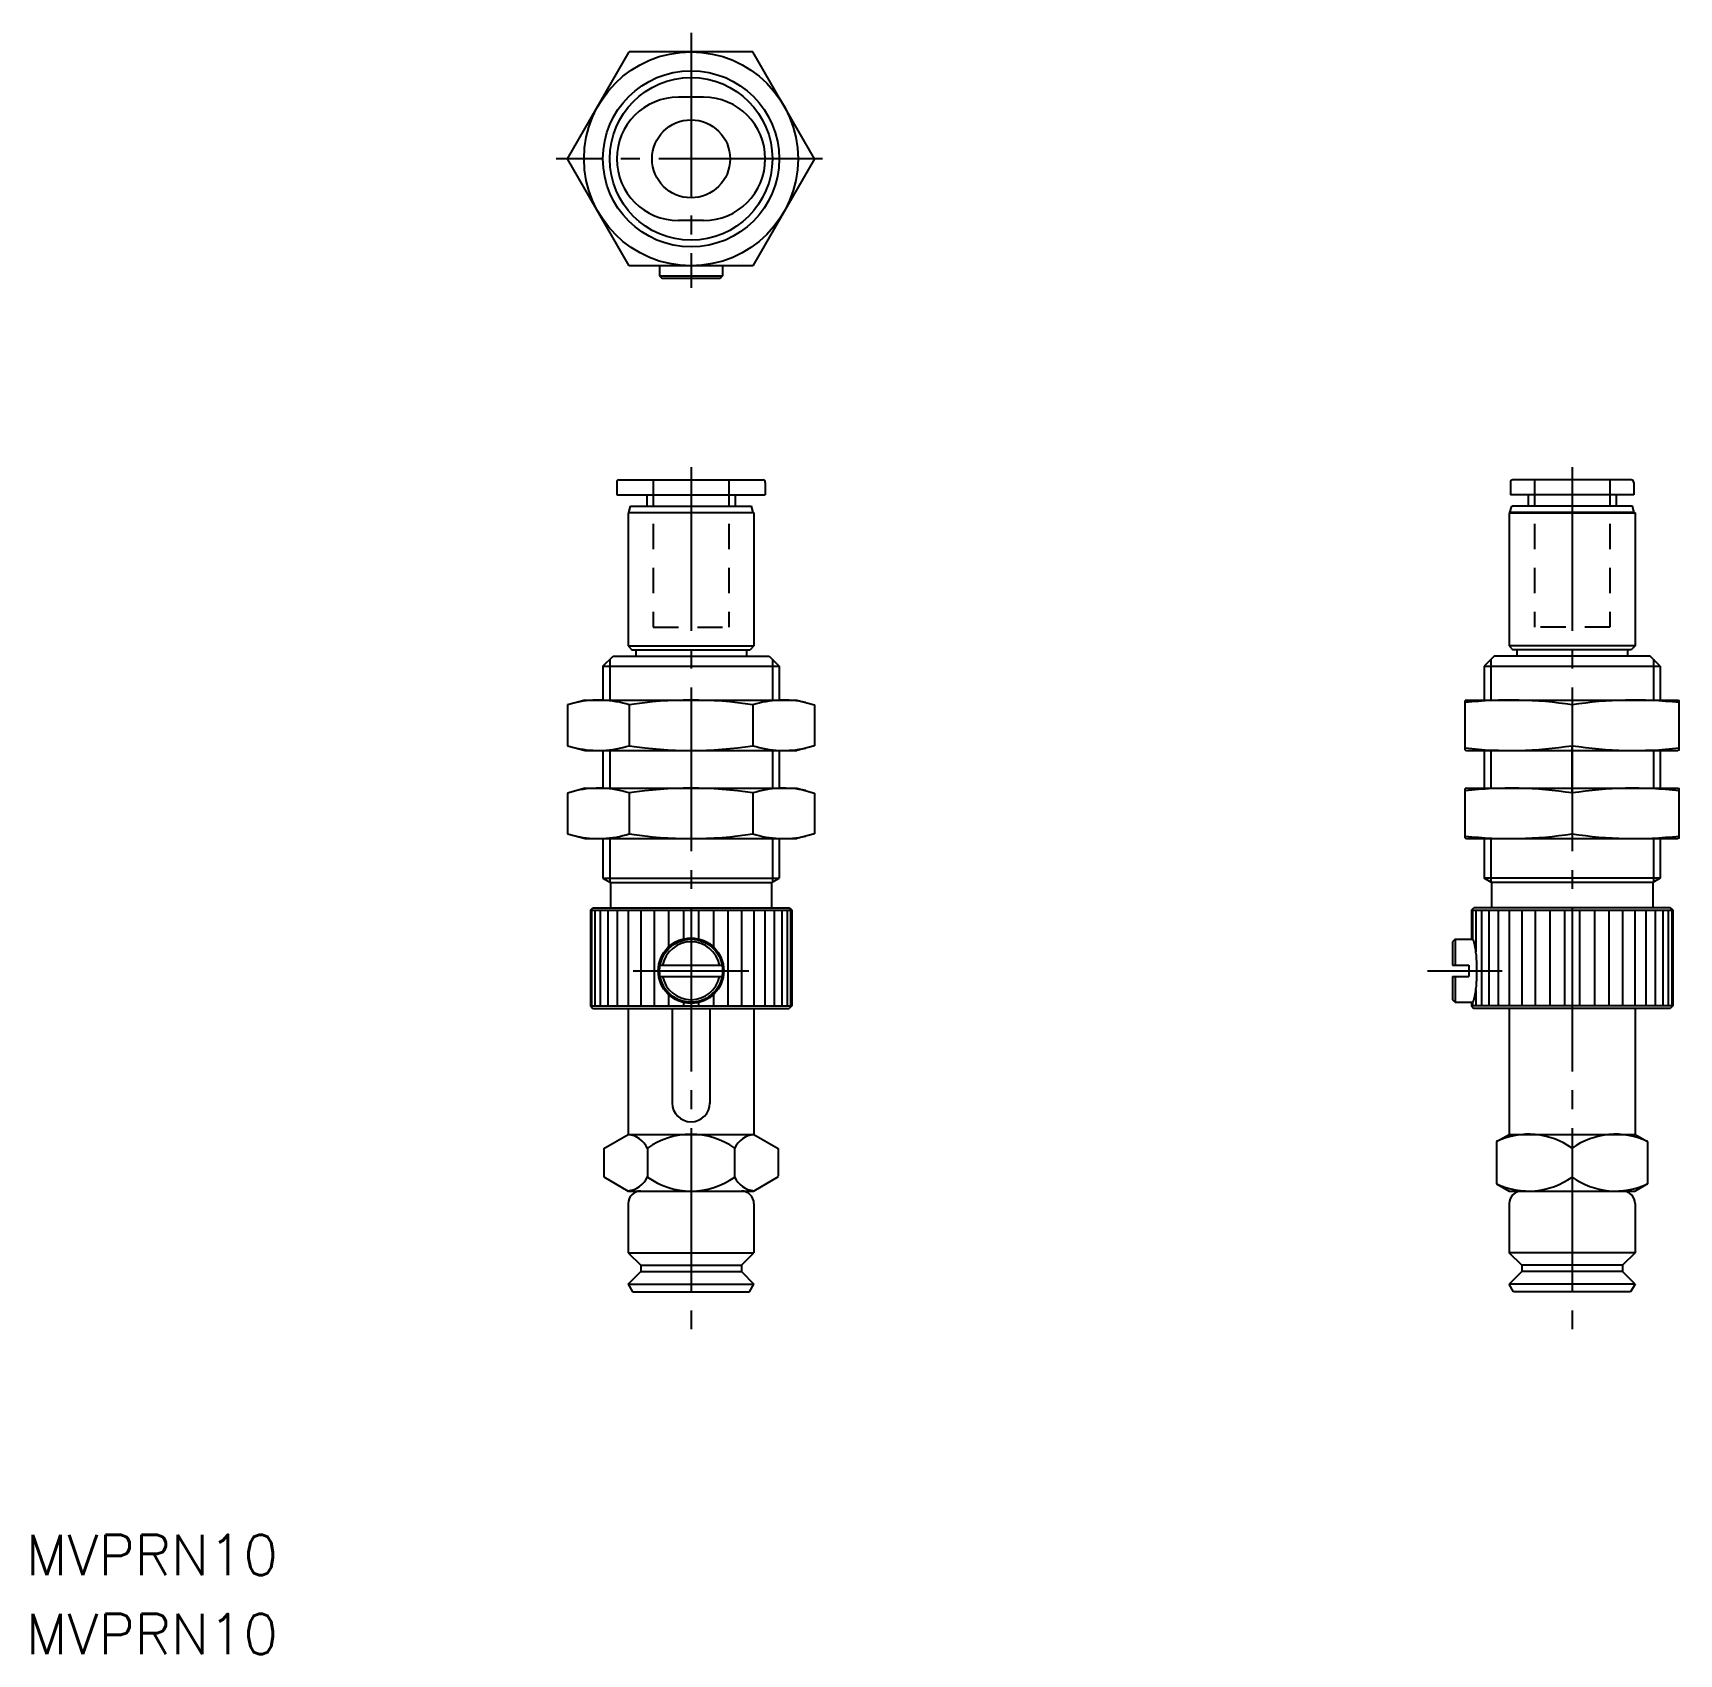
# Model space of a CAD drawing. Extents: x 25 to 155, y 68 to 196.
import ezdxf

# ---------------------------------------------------------------- set-up
doc = ezdxf.new("R2010")
doc.units = 0
doc.linetypes.add('CENTER', pattern=[17.5, 13, -1.5, 1.5, -1.5])
doc.linetypes.add('DASHED', pattern=[3.5, 2, -1.5])
doc.layers.get('0').update_dxf_attribs({"linetype": 'CONTINUOUS'})
doc.layers.add('CENTER', color=1, linetype='CENTER')
doc.styles.get("Standard").update_dxf_attribs({"font": 'txt.shx', "bigfont": 'extfont.shx'})

msp = doc.modelspace()

# ---------------------------------------------------------------- linework, layer by layer
at = {"color": 7, "linetype": 'CONTINUOUS'}
for p, q in [((67.1, 186.41), (72.01, 194.91)), ((81.82, 194.91), (72.01, 194.91)), ((86.73, 186.41), (81.82, 194.91)), ((77.92, 191.31), (75.92, 191.31)), ((72.01, 177.91), (67.1, 186.41)), ((86.73, 186.41), (81.82, 177.91)), ((77.92, 181.51), (75.92, 181.51)), ((81.82, 177.91), (72.01, 177.91)), ((74.42, 177.91), (74.42, 177.11)), ((79.42, 177.91), (79.42, 177.11)), ((74.42, 177.11), (79.42, 177.11)), ((74.42, 177.11), (74.62, 176.91)), ((79.22, 176.91), (74.62, 176.91)), ((79.42, 177.11), (79.22, 176.91)), ((71.22, 160.91), (82.62, 160.91)), ((151.62, 160.91), (142.22, 160.91)), ((71.02, 160.71), (71.02, 159.71)), ((71.02, 159.71), (82.82, 159.71)), ((73.42, 159.71), (73.42, 158.81)), ((80.42, 159.71), (80.42, 158.81)), ((82.82, 160.71), (82.82, 159.71)), ((142.02, 160.71), (142.02, 159.71)), ((151.82, 159.71), (142.02, 159.71)), ((143.42, 159.71), (143.42, 158.81)), ((150.42, 159.71), (150.42, 158.81)), ((151.82, 160.71), (151.82, 159.71)), ((71.98, 158.31), (71.92, 158.28)), ((81.92, 158.28), (71.92, 158.28)), ((71.92, 158.28), (71.92, 147.71)), ((71.98, 158.31), (72.12, 158.81)), ((71.98, 158.31), (81.85, 158.31)), ((72.12, 158.81), (81.72, 158.81)), ((81.85, 158.31), (81.72, 158.81)), ((81.85, 158.31), (81.92, 158.28)), ((81.92, 158.28), (81.92, 147.71)), ((141.98, 158.31), (141.92, 158.28)), ((141.92, 158.28), (141.92, 147.71)), ((141.92, 158.28), (151.92, 158.28)), ((141.98, 158.31), (142.12, 158.81)), ((151.85, 158.31), (141.98, 158.31)), ((151.72, 158.81), (142.12, 158.81)), ((151.85, 158.31), (151.72, 158.81)), ((151.85, 158.31), (151.92, 158.28)), ((151.92, 158.28), (151.92, 147.71)), ((69.92, 146.11), (70.72, 146.91)), ((70.72, 146.91), (83.12, 146.91)), ((71.92, 147.71), (81.92, 147.71)), ((71.92, 147.71), (72.22, 147.41)), ((72.22, 147.41), (81.62, 147.41)), ((72.52, 147.41), (72.52, 146.91)), ((81.32, 147.41), (81.32, 146.91)), ((81.92, 147.71), (81.62, 147.41)), ((83.12, 146.91), (83.92, 146.11)), ((140.72, 146.91), (139.92, 146.11)), ((153.12, 146.91), (140.72, 146.91)), ((141.92, 147.71), (142.22, 147.41)), ((151.92, 147.71), (141.92, 147.71)), ((151.62, 147.41), (142.22, 147.41)), ((142.52, 147.41), (142.52, 146.91)), ((151.32, 147.41), (151.32, 146.91)), ((151.92, 147.71), (151.62, 147.41)), ((153.92, 146.11), (153.12, 146.91)), ((69.92, 146.11), (69.92, 143.41)), ((69.92, 146.11), (83.92, 146.11)), ((83.92, 146.11), (83.92, 143.41)), ((139.92, 146.11), (139.92, 143.41)), ((153.92, 146.11), (153.92, 143.41)), ((68.52, 143.41), (67.1, 143.03)), ((67.1, 143.03), (67.1, 139.79)), ((68.52, 143.41), (85.32, 143.41)), ((72.01, 143.03), (72.01, 139.79)), ((81.82, 143.03), (81.82, 139.79)), ((85.32, 143.41), (86.73, 143.03)), ((86.73, 143.03), (86.73, 139.79)), ((138.52, 143.41), (138.42, 143.39)), ((138.42, 139.44), (138.42, 143.39)), ((138.52, 143.41), (155.32, 143.41)), ((146.92, 143.03), (146.92, 139.79)), ((155.32, 143.41), (155.42, 143.39)), ((155.42, 139.44), (155.42, 143.39)), ((67.1, 139.79), (68.52, 139.41)), ((68.52, 139.41), (85.32, 139.41)), ((69.92, 139.41), (69.92, 136.41)), ((83.92, 139.41), (83.92, 136.41)), ((86.73, 139.79), (85.32, 139.41)), ((138.42, 139.44), (138.52, 139.41)), ((138.52, 139.41), (155.32, 139.41)), ((139.92, 139.41), (139.92, 136.41)), ((153.92, 139.41), (153.92, 136.41)), ((155.42, 139.44), (155.32, 139.41)), ((68.52, 136.41), (67.1, 136.03)), ((67.1, 136.03), (67.1, 132.79)), ((68.52, 136.41), (85.32, 136.41)), ((72.01, 136.03), (72.01, 132.79)), ((81.82, 136.03), (81.82, 132.79)), ((85.32, 136.41), (86.73, 136.03)), ((86.73, 136.03), (86.73, 132.79)), ((138.52, 136.41), (138.42, 136.39)), ((138.42, 132.44), (138.42, 136.39)), ((138.52, 136.41), (155.32, 136.41)), ((146.92, 136.03), (146.92, 132.79)), ((155.32, 136.41), (155.42, 136.39)), ((155.42, 132.44), (155.42, 136.39)), ((67.1, 132.79), (68.52, 132.41)), ((68.52, 132.41), (85.32, 132.41)), ((69.92, 132.41), (69.92, 129.26)), ((83.92, 132.41), (83.92, 129.26)), ((86.73, 132.79), (85.32, 132.41)), ((138.42, 132.44), (138.52, 132.41)), ((138.52, 132.41), (155.32, 132.41)), ((139.92, 132.41), (139.92, 129.26)), ((153.92, 132.41), (153.92, 129.26)), ((155.42, 132.44), (155.32, 132.41)), ((69.92, 129.26), (70.52, 128.91)), ((70.52, 128.91), (83.32, 128.91)), ((70.52, 128.91), (70.52, 126.91)), ((83.32, 128.91), (83.92, 129.26)), ((83.32, 128.91), (83.32, 126.91)), ((140.52, 128.91), (139.92, 129.26)), ((140.52, 128.91), (140.52, 126.91)), ((153.32, 128.91), (140.52, 128.91)), ((153.92, 129.26), (153.32, 128.91)), ((153.32, 128.91), (153.32, 126.91)), ((68.92, 126.71), (69.12, 126.91)), ((69.12, 126.91), (84.72, 126.91)), ((84.72, 126.91), (84.92, 126.71)), ((138.92, 126.71), (139.12, 126.91)), ((154.72, 126.91), (139.12, 126.91)), ((154.72, 126.91), (154.92, 126.71)), ((68.92, 126.71), (84.92, 126.71)), ((138.92, 126.71), (154.92, 126.71)), ((137.62, 124.41), (137.42, 124.21)), ((137.62, 124.41), (139.04, 124.41)), ((137.62, 124.41), (137.62, 122.36)), ((137.42, 124.21), (137.42, 122.36)), ((74.46, 122.36), (79.38, 122.36)), ((137.42, 122.36), (138.72, 122.36)), ((138.72, 122.36), (138.72, 121.46)), ((74.46, 121.46), (79.38, 121.46)), ((137.42, 121.46), (138.72, 121.46)), ((137.42, 121.46), (137.42, 119.61)), ((137.62, 121.46), (137.62, 119.41)), ((68.92, 119.11), (69.12, 118.91)), ((68.92, 119.11), (84.92, 119.11)), ((84.92, 119.11), (84.72, 118.91)), ((137.42, 119.61), (137.62, 119.41)), ((137.62, 119.41), (139.04, 119.41)), ((138.92, 119.11), (139.12, 118.91)), ((154.92, 119.11), (138.92, 119.11)), ((154.92, 119.11), (154.72, 118.91)), ((69.12, 118.91), (84.72, 118.91)), ((71.92, 118.91), (71.92, 108.91)), ((75.42, 118.91), (75.42, 111.36)), ((78.42, 118.91), (78.42, 111.36)), ((81.92, 118.91), (81.92, 108.91)), ((154.72, 118.91), (139.12, 118.91)), ((141.92, 118.91), (141.92, 108.91)), ((151.92, 118.91), (151.92, 108.91)), ((69.99, 107.8), (71.92, 108.91)), ((71.92, 108.91), (81.92, 108.91)), ((81.92, 108.91), (83.85, 107.8)), ((140.92, 108.34), (141.92, 108.91)), ((141.92, 108.91), (151.92, 108.91)), ((151.92, 108.91), (152.92, 108.34)), ((69.99, 107.8), (69.99, 105.53)), ((73.45, 107.8), (73.45, 105.53)), ((80.38, 107.8), (80.38, 105.53)), ((83.85, 107.8), (83.85, 105.58)), ((140.92, 108.34), (140.92, 104.99)), ((146.92, 107.8), (146.92, 105.53)), ((152.92, 108.34), (152.92, 104.99)), ((69.99, 105.53), (71.92, 104.41)), ((83.85, 105.53), (81.92, 104.41)), ((140.92, 104.99), (141.92, 104.41)), ((152.92, 104.99), (151.92, 104.41)), ((71.92, 104.41), (81.92, 104.41)), ((71.92, 103.41), (71.92, 99.51)), ((81.92, 103.41), (81.92, 99.51)), ((141.92, 104.41), (151.92, 104.41)), ((141.92, 103.41), (141.92, 99.51)), ((151.92, 103.41), (151.92, 99.51)), ((71.92, 99.51), (72.92, 98.51)), ((71.92, 99.51), (81.92, 99.51)), ((80.92, 98.51), (81.92, 99.51)), ((151.92, 99.51), (141.92, 99.51)), ((142.92, 98.51), (141.92, 99.51)), ((151.92, 99.51), (150.92, 98.51)), ((72.92, 98.51), (72.92, 98.01)), ((72.92, 98.51), (80.92, 98.51)), ((80.92, 98.51), (80.92, 98.01)), ((142.92, 98.51), (142.92, 98.01)), ((150.92, 98.51), (142.92, 98.51)), ((150.92, 98.51), (150.92, 98.01)), ((71.92, 97.01), (72.92, 98.01)), ((71.92, 97.01), (81.92, 97.01)), ((71.92, 97.01), (72.26, 96.41)), ((72.92, 98.01), (80.92, 98.01)), ((80.92, 98.01), (81.92, 97.01)), ((81.57, 96.41), (81.92, 97.01)), ((142.92, 98.01), (141.92, 97.01)), ((151.92, 97.01), (141.92, 97.01)), ((142.26, 96.41), (141.92, 97.01)), ((150.92, 98.01), (142.92, 98.01)), ((151.92, 97.01), (150.92, 98.01)), ((151.92, 97.01), (151.57, 96.41)), ((72.26, 96.41), (81.57, 96.41)), ((151.57, 96.41), (142.26, 96.41))]:
    msp.add_line(p, q, dxfattribs=at)
at = {"color": 3, "linetype": 'DASHED'}
for p, q in [((73.92, 160.91), (73.92, 149.21)), ((79.92, 160.91), (79.92, 149.21)), ((143.92, 160.91), (143.92, 149.21)), ((149.92, 160.91), (149.92, 149.21)), ((73.92, 149.21), (79.92, 149.21)), ((149.92, 149.21), (143.92, 149.21))]:
    msp.add_line(p, q, dxfattribs=at)
at = {"color": 3, "linetype": 'CONTINUOUS'}
for p, q in [((70.46, 146.65), (70.46, 143.41)), ((83.38, 146.65), (83.38, 143.41)), ((140.46, 146.65), (140.46, 143.41)), ((153.38, 146.65), (153.38, 143.41)), ((139.92, 146.11), (153.92, 146.11)), ((70.46, 139.41), (70.46, 136.41)), ((83.38, 139.41), (83.38, 136.41)), ((140.46, 139.41), (140.46, 136.41)), ((153.38, 139.41), (153.38, 136.41)), ((70.46, 132.41), (70.46, 128.95)), ((83.38, 132.41), (83.38, 128.95)), ((140.46, 132.41), (140.46, 128.95)), ((153.38, 132.41), (153.38, 128.95)), ((69.92, 129.26), (83.92, 129.26)), ((153.92, 129.26), (139.92, 129.26)), ((68.92, 126.71), (68.92, 119.11)), ((69.01, 126.71), (69.01, 119.11)), ((69.27, 126.71), (69.27, 119.11)), ((69.71, 126.71), (69.71, 119.11)), ((70.31, 126.71), (70.31, 119.11)), ((71.05, 126.71), (71.05, 119.11)), ((71.93, 126.71), (71.93, 119.11)), ((72.92, 126.71), (72.92, 119.11)), ((73.99, 126.71), (73.99, 119.11)), ((75.14, 126.71), (75.14, 123.81)), ((76.32, 126.71), (76.32, 124.44)), ((77.51, 126.71), (77.51, 124.44)), ((78.7, 126.71), (78.7, 123.81)), ((79.84, 126.71), (79.84, 119.11)), ((80.92, 126.71), (80.92, 119.11)), ((81.9, 126.71), (81.9, 119.11)), ((82.78, 126.71), (82.78, 119.11)), ((83.53, 126.71), (83.53, 119.11)), ((84.12, 126.71), (84.12, 119.11)), ((84.56, 126.71), (84.56, 119.11)), ((84.83, 126.71), (84.83, 119.11)), ((84.92, 126.71), (84.92, 119.11)), ((138.92, 126.71), (138.92, 124.51)), ((139.01, 126.71), (139.01, 124.46)), ((139.27, 126.71), (139.27, 123.41)), ((139.71, 126.71), (139.71, 119.11)), ((140.31, 126.71), (140.31, 119.11)), ((141.05, 126.71), (141.05, 119.11)), ((141.93, 126.71), (141.93, 119.11)), ((142.92, 126.71), (142.92, 119.11)), ((143.99, 126.71), (143.99, 119.11)), ((145.14, 126.71), (145.14, 119.11)), ((146.32, 126.71), (146.32, 119.11)), ((147.51, 126.71), (147.51, 119.11)), ((148.7, 126.71), (148.7, 119.11)), ((149.84, 126.71), (149.84, 119.11)), ((150.92, 126.71), (150.92, 119.11)), ((151.9, 126.71), (151.9, 119.11)), ((152.78, 126.71), (152.78, 119.11)), ((153.53, 126.71), (153.53, 119.11)), ((154.12, 126.71), (154.12, 119.11)), ((154.56, 126.71), (154.56, 119.11)), ((154.83, 126.71), (154.83, 119.11)), ((154.92, 126.71), (154.92, 119.11)), ((139.27, 120.42), (139.27, 119.11)), ((75.14, 120.02), (75.14, 119.11)), ((76.32, 119.38), (76.32, 119.11)), ((77.51, 119.38), (77.51, 119.11)), ((78.7, 120.02), (78.7, 119.11)), ((138.92, 119.31), (138.92, 119.11)), ((139.01, 119.37), (139.01, 119.11))]:
    msp.add_line(p, q, dxfattribs=at)
at = {"color": 7, "linetype": 'CONTINUOUS'}
msp.add_lwpolyline([(138.92, 119.31, 0.049127), (139, 119.36, 0.049127), (139.08, 119.51, 0.049127), (139.16, 119.75, 0.049127), (139.22, 120.07, 0.049127), (139.28, 120.47, 0.049127), (139.32, 120.92, 0.049127), (139.34, 121.41, 0.049127), (139.35, 121.91, 0.049127), (139.34, 122.42, 0.049127), (139.32, 122.91, 0.049127), (139.28, 123.36, 0.049127), (139.22, 123.75, 0.049127), (139.16, 124.08, 0.049127), (139.08, 124.32, 0.049127), (139, 124.46, 0.049127), (138.92, 124.51, -1)], format="xyb", dxfattribs=at)
for centre, radius in [((76.92, 186.41), 8.5), ((76.92, 186.41), 7), ((76.92, 186.41), 6.46), ((76.92, 186.41), 3.1), ((76.92, 121.91), 2.6), ((76.92, 121.91), 2.5)]:
    msp.add_circle(centre, radius, dxfattribs=at)
for centre, radius, start, end in [((75.92, 186.41), 4.9, 90, 270), ((77.92, 186.41), 4.9, 270, 90), ((71.22, 160.71), 0.2, 90, 180), ((82.62, 160.71), 0.2, 0, 90), ((142.22, 160.71), 0.2, 90, 180), ((151.62, 160.71), 0.2, 0, 90), ((69.56, 135.28), 8.13, 72.433, 102.4323), ((76.92, 111.46), 31.95, 81.1646, 98.8354), ((84.28, 135.28), 8.13, 77.5671, 107.567), ((142.01, 111.46), 31.95, 81.1646, 96.456), ((151.82, 111.46), 31.95, 83.544, 98.8354), ((69.56, 147.54), 8.13, 257.5671, 287.567), ((76.92, 171.36), 31.95, 261.1646, 278.8354), ((84.28, 147.54), 8.13, 252.433, 282.4322), ((142.01, 171.36), 31.95, 263.544, 278.8354), ((151.82, 171.36), 31.95, 261.1646, 276.456), ((69.56, 128.28), 8.13, 72.433, 102.4323), ((76.92, 104.46), 31.95, 81.1646, 98.8354), ((84.28, 128.28), 8.13, 77.5671, 107.567), ((142.01, 104.46), 31.95, 81.1646, 96.456), ((151.82, 104.46), 31.95, 83.544, 98.8354), ((69.56, 140.54), 8.13, 257.5671, 287.567), ((76.92, 164.36), 31.95, 261.1646, 278.8354), ((84.28, 140.54), 8.13, 252.433, 282.4322), ((142.01, 164.36), 31.95, 263.544, 278.8354), ((151.82, 164.36), 31.95, 261.1646, 276.456), ((76.92, 121.91), 2.3, 11.2828, 168.7172), ((76.92, 121.91), 2.3, 191.2828, 348.7172), ((76.92, 111.41), 1.5, 180, 0), ((71.72, 107.01), 1.9, 24.539, 84.5387), ((76.92, 102.97), 5.95, 54.3686, 125.6314), ((82.11, 107.01), 1.9, 95.4613, 155.461), ((143.45, 102.97), 5.95, 54.3685, 115.2438), ((150.38, 102.97), 5.95, 64.7562, 125.6315), ((71.72, 106.32), 1.9, 275.4614, 335.4612), ((76.92, 110.36), 5.95, 234.3687, 305.6315), ((82.11, 106.32), 1.9, 204.5391, 264.5389), ((143.45, 110.36), 5.95, 244.7564, 305.6316), ((150.38, 110.36), 5.95, 234.3684, 295.2436), ((72.92, 103.41), 1, 90, 180), ((80.92, 103.41), 1, 0, 90), ((142.92, 103.41), 1, 90, 180), ((150.92, 103.41), 1, 0, 90)]:
    msp.add_arc(centre, radius, start, end, dxfattribs=at)
at = {"layer": 'CENTER', "color": 1, "linetype": 'CENTER'}
for p, q in [((76.92, 196.41), (76.92, 176.15)), ((87.35, 186.41), (66.2, 186.41)), ((76.92, 161.91), (76.92, 93.43)), ((146.92, 161.91), (146.92, 93.43)), ((146.92, 136.03), (146.92, 139.79)), ((72.32, 121.91), (81.52, 121.91)), ((135.42, 121.91), (141.35, 121.91))]:
    msp.add_line(p, q, dxfattribs=at)

# ---------------------------------------------------------------- texts
at = {"color": 7, "linetype": 'CONTINUOUS'}
for p in [(24.08, 73.9), (24.08, 67.62)]:
    msp.add_text('MVPRN10', height=3.2, dxfattribs=at).set_placement(p)

doc.saveas('drawing.dxf')
